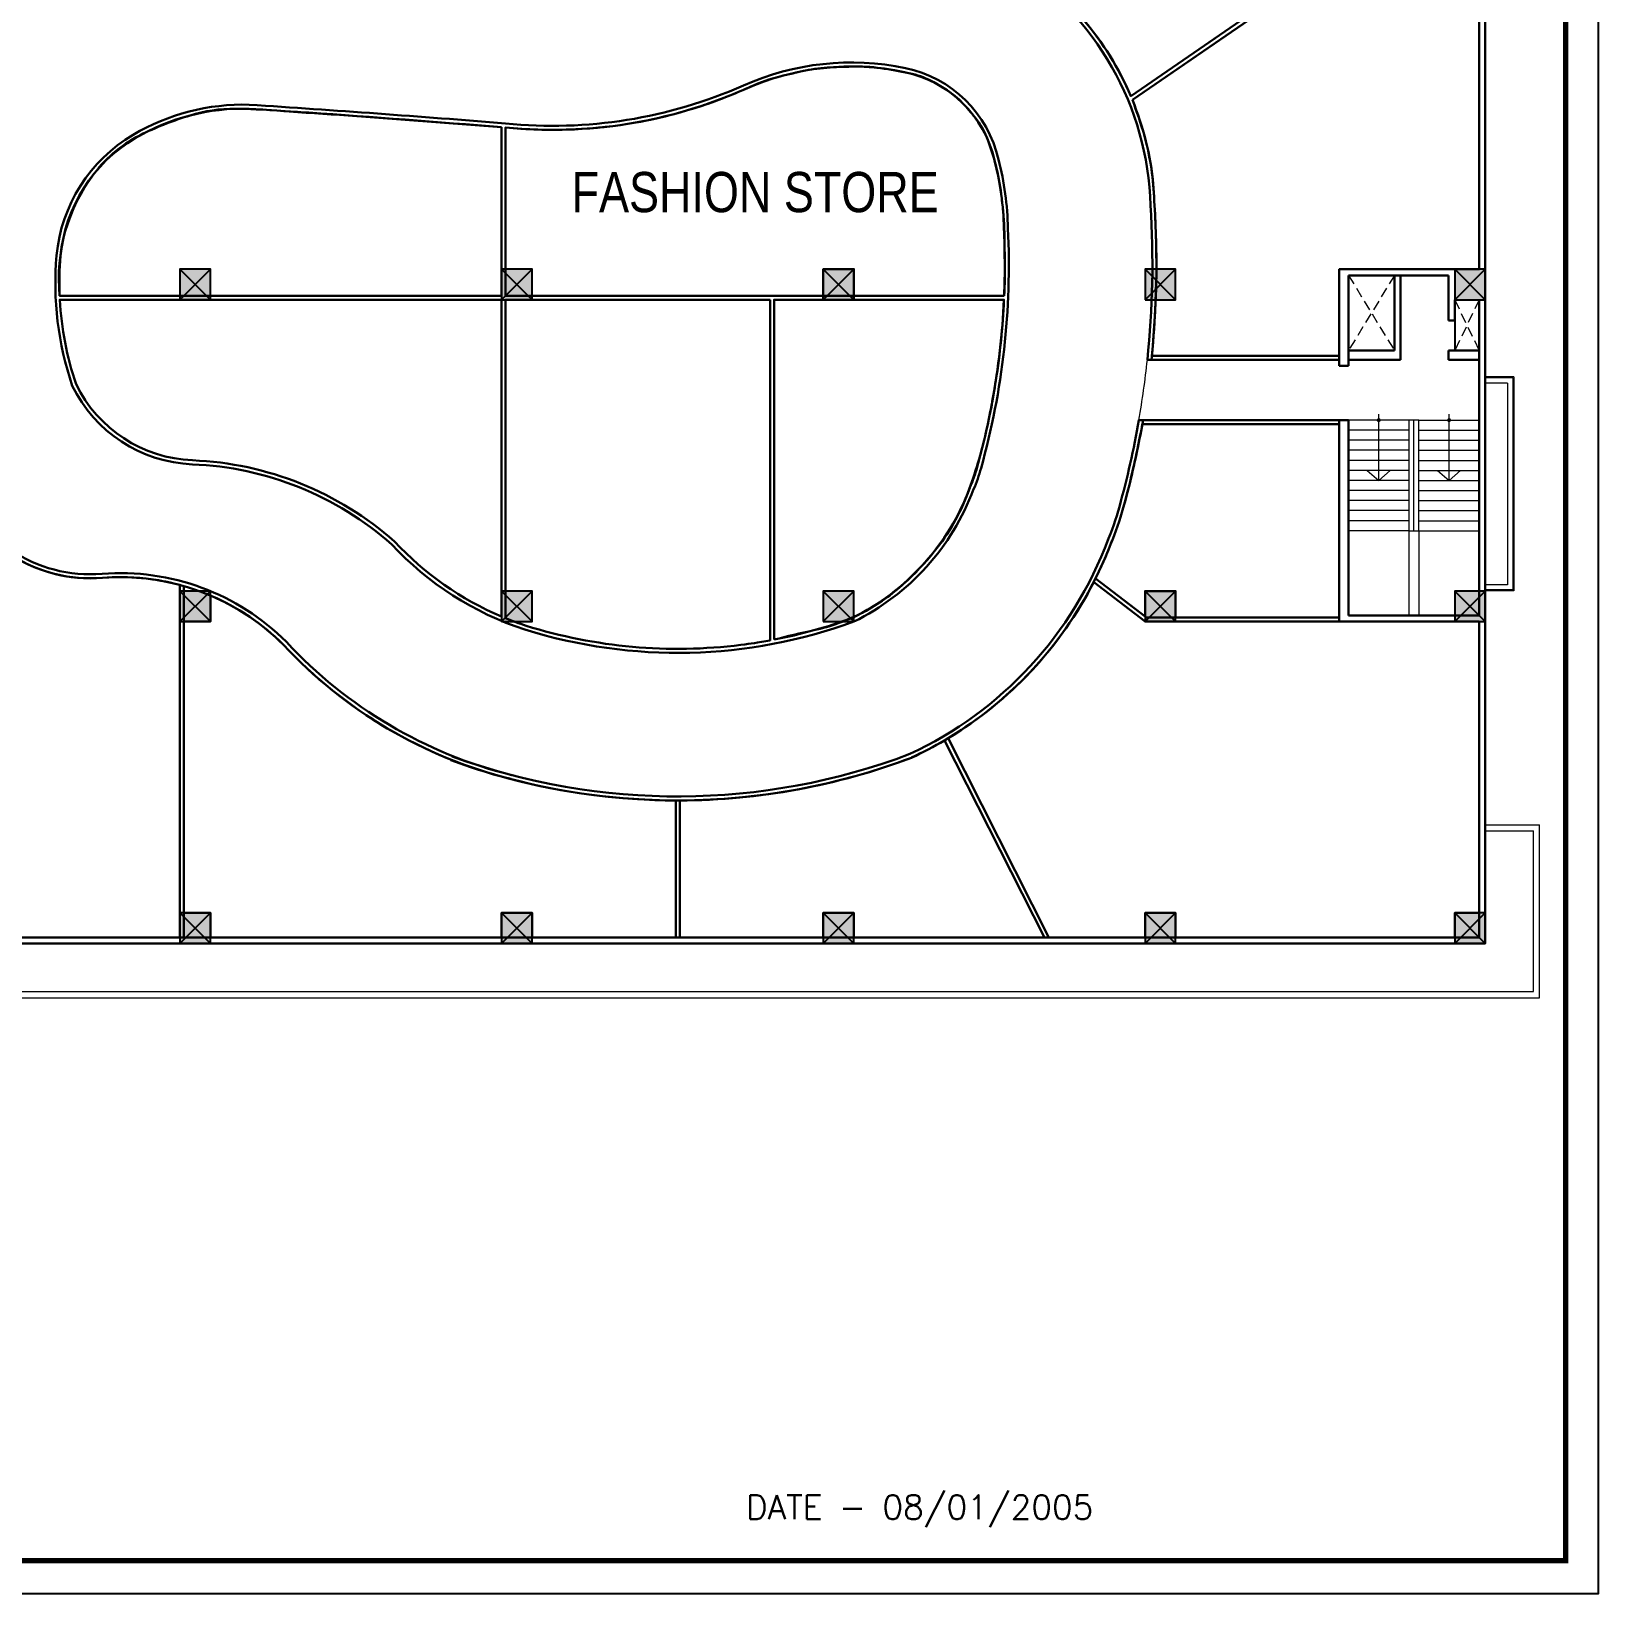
# Model space of a CAD drawing. Extents: x -14054 to 906348, y -36965 to 188562.
# Drawn here: x 500733 to 539703, y 60442 to 99286 of the extents above; entities that cross this region are included whole.
import ezdxf

# ---------------------------------------------------------------- set-up
doc = ezdxf.new("R2010")
doc.units = 0
doc.header["$LTSCALE"] = 1000
doc.header["$MEASUREMENT"] = 0
doc.linetypes.add('HIDDEN', pattern=[0.375, 0.25, -0.125])
for name, color, linetype in [('BOR', 5, 'CONTINUOUS'), ('COL', 5, 'CONTINUOUS'), ('DOOR', 6, 'CONTINUOUS'), ('SOLID', 252, 'CONTINUOUS')]:
    doc.layers.add(name, color=color, linetype=linetype)
for name, color, linetype, lineweight in [('HIDDEN', 7, 'HIDDEN', 15), ('STAIR', 4, 'CONTINUOUS', 15), ('TEXT', 3, 'CONTINUOUS', 15), ('WALL', 2, 'CONTINUOUS', 30), ('WIN', 6, 'CONTINUOUS', 9)]:
    doc.layers.add(name, color=color, linetype=linetype, lineweight=lineweight)
doc.styles.add('ROMAN', font='ROMANS')
doc.styles.add('SW1', font='arial.ttf')

# ---------------------------------------------------------------- blocks, each defined once
blk = doc.blocks.new('*U46')
at = {"layer": 'SOLID'}
for points in [[(504424.06, 92613.15), (505184.06, 92613.15), (505184.06, 93373.15), (504424.06, 93373.15)], [(512424.06, 92613.15), (513184.06, 92613.15), (513184.06, 93373.15), (512424.06, 93373.15)], [(520424.06, 92613.15), (521184.06, 92613.15), (521184.06, 93373.15), (520424.06, 93373.15)], [(528424.06, 92613.15), (529184.06, 92613.15), (529184.06, 93373.15), (528424.06, 93373.15)], [(536124.06, 92609.15), (536884.06, 92609.15), (536884.06, 93369.15), (536124.06, 93369.15)], [(504424.06, 84609.15), (505184.06, 84609.15), (505184.06, 85369.15), (504424.06, 85369.15)], [(512424.06, 84609.15), (513184.06, 84609.15), (513184.06, 85369.15), (512424.06, 85369.15)], [(520424.06, 84609.15), (521184.06, 84609.15), (521184.06, 85369.15), (520424.06, 85369.15)], [(528424.06, 84609.15), (529184.06, 84609.15), (529184.06, 85369.15), (528424.06, 85369.15)], [(536124.06, 84609.15), (536884.06, 84609.15), (536884.06, 85369.15), (536124.06, 85369.15)], [(504424.06, 76609.15), (505184.06, 76609.15), (505184.06, 77369.15), (504424.06, 77369.15)], [(512424.06, 76609.15), (513184.06, 76609.15), (513184.06, 77369.15), (512424.06, 77369.15)], [(520424.06, 76609.15), (521184.06, 76609.15), (521184.06, 77369.15), (520424.06, 77369.15)], [(528424.06, 76609.15), (529184.06, 76609.15), (529184.06, 77369.15), (528424.06, 77369.15)], [(536124.06, 76609.15), (536884.06, 76609.15), (536884.06, 77369.15), (536124.06, 77369.15)]]:
    blk.add_hatch(color=256, dxfattribs=at).paths.add_polyline_path(points)
at = {"layer": 'BOR', "color": 2, "ltscale": 140}
blk.add_lwpolyline([(432315.25, 139976.49), (432315.25, 60441.6), (539703.42, 60441.6), (539703.42, 139976.49)], close=True, dxfattribs=at)
at = {"layer": 'BOR', "ltscale": 140, "const_width": 136.54}
blk.add_lwpolyline([(538884.16, 61260.85), (433134.5, 61260.85), (433134.5, 139157.23), (538884.16, 139157.23)], close=True, dxfattribs=at)
at = {"layer": 'COL', "color": 7}
for p, q in [((505184.06, 93373.15), (504424.06, 92613.15)), ((504424.06, 93373.15), (505184.06, 92613.15)), ((513184.06, 93373.15), (512424.06, 92613.15)), ((512424.06, 93373.15), (513184.06, 92613.15)), ((521184.06, 93373.15), (520424.06, 92613.15)), ((520424.06, 93373.15), (521184.06, 92613.15)), ((529184.06, 93373.15), (528424.06, 92613.15)), ((528424.06, 93373.15), (529184.06, 92613.15)), ((536884.06, 93369.15), (536124.06, 92609.15)), ((536124.06, 93369.15), (536884.06, 92609.15)), ((536884.06, 93369.15), (536124.06, 92609.15)), ((536124.06, 93369.15), (536884.06, 92609.15)), ((505184.06, 85369.15), (504424.06, 84609.15)), ((504424.06, 85369.15), (505184.06, 84609.15)), ((513184.06, 85369.15), (512424.06, 84609.15)), ((512424.06, 85369.15), (513184.06, 84609.15)), ((521184.06, 85369.15), (520424.06, 84609.15)), ((520424.06, 85369.15), (521184.06, 84609.15)), ((529184.06, 85369.15), (528424.06, 84609.15)), ((528424.06, 85369.15), (529184.06, 84609.15)), ((536884.06, 85369.15), (536124.06, 84609.15)), ((536124.06, 85369.15), (536884.06, 84609.15)), ((505184.06, 77369.15), (504424.06, 76609.15)), ((504424.06, 77369.15), (505184.06, 76609.15)), ((513184.06, 77369.15), (512424.06, 76609.15)), ((512424.06, 77369.15), (513184.06, 76609.15)), ((521184.06, 77369.15), (520424.06, 76609.15)), ((520424.06, 77369.15), (521184.06, 76609.15)), ((529184.06, 77369.15), (528424.06, 76609.15)), ((528424.06, 77369.15), (529184.06, 76609.15)), ((536884.06, 77369.15), (536124.06, 76609.15)), ((536124.06, 77369.15), (536884.06, 76609.15))]:
    blk.add_line(p, q, dxfattribs=at)
at = {"layer": 'COL'}
for points in [[(504424.06, 92613.15), (505184.06, 92613.15), (505184.06, 93373.15), (504424.06, 93373.15)], [(512424.06, 92613.15), (513184.06, 92613.15), (513184.06, 93373.15), (512424.06, 93373.15)], [(520424.06, 92613.15), (521184.06, 92613.15), (521184.06, 93373.15), (520424.06, 93373.15)], [(521184.06, 93373.15), (521184.06, 92613.15), (520424.06, 92613.15), (520424.06, 93373.15)], [(528424.06, 92613.15), (529184.06, 92613.15), (529184.06, 93373.15), (528424.06, 93373.15)], [(536124.06, 92609.15), (536884.06, 92609.15), (536884.06, 93369.15), (536124.06, 93369.15)], [(504424.06, 84609.15), (505184.06, 84609.15), (505184.06, 85369.15), (504424.06, 85369.15)], [(512424.06, 84609.15), (513184.06, 84609.15), (513184.06, 85369.15), (512424.06, 85369.15)], [(520424.06, 84609.15), (521184.06, 84609.15), (521184.06, 85369.15), (520424.06, 85369.15)], [(528424.06, 84609.15), (529184.06, 84609.15), (529184.06, 85369.15), (528424.06, 85369.15)], [(536124.06, 84609.15), (536884.06, 84609.15), (536884.06, 85369.15), (536124.06, 85369.15)], [(504424.06, 76609.15), (505184.06, 76609.15), (505184.06, 77369.15), (504424.06, 77369.15)], [(512424.06, 76609.15), (513184.06, 76609.15), (513184.06, 77369.15), (512424.06, 77369.15)], [(520424.06, 76609.15), (521184.06, 76609.15), (521184.06, 77369.15), (520424.06, 77369.15)], [(528424.06, 76609.15), (529184.06, 76609.15), (529184.06, 77369.15), (528424.06, 77369.15)], [(536124.06, 76609.15), (536884.06, 76609.15), (536884.06, 77369.15), (536124.06, 77369.15)]]:
    blk.add_lwpolyline(points, close=True, dxfattribs=at)
at = {"layer": 'DOOR', "linetype": 'Continuous'}
blk.add_line((536123.97, 92099.15), (536123.97, 91349.15), dxfattribs=at)
at = {"layer": 'HIDDEN'}
for p, q in [((533483.97, 93219.38), (534623.97, 91349.15)), ((534623.97, 93219.38), (533483.98, 91349.15)), ((536733.97, 92609.15), (536123.97, 91349.15)), ((536124.06, 92609.15), (536733.98, 91349.15))]:
    blk.add_line(p, q, dxfattribs=at)
at = {"layer": 'STAIR', "linetype": 'Continuous'}
for p, q in [((534234.02, 88119.15), (534234.02, 89769.15)), ((535983.99, 88119.15), (535983.99, 89769.15))]:
    blk.add_line(p, q, dxfattribs=at)
at = {"layer": 'STAIR'}
for p, q in [((534984.02, 89619.15), (533484.02, 89619.15)), ((534984.02, 89369.15), (533484.02, 89369.15)), ((535233.99, 89619.15), (536733.99, 89619.15)), ((535233.99, 89369.15), (536733.99, 89369.15)), ((534984.02, 89119.15), (533484.02, 89119.15)), ((534984.02, 88869.15), (533484.02, 88869.15)), ((535233.99, 89119.15), (536733.99, 89119.15)), ((535233.99, 88869.15), (536733.99, 88869.15)), ((534984.02, 88619.15), (533484.02, 88619.15)), ((535233.99, 88619.15), (536733.99, 88619.15)), ((534984.02, 88369.15), (533484.02, 88369.15)), ((534984.02, 88119.15), (533484.02, 88119.15)), ((535233.99, 88369.15), (536733.99, 88369.15)), ((535234, 88119.15), (536734, 88119.15)), ((534984.01, 87869.15), (533484.01, 87869.15)), ((535234, 87869.15), (536734, 87869.15)), ((534984.01, 87619.15), (533484.01, 87619.15)), ((534984.01, 87369.15), (533484.01, 87369.15)), ((535234, 87619.15), (536734, 87619.15)), ((535234, 87369.15), (536734, 87369.15)), ((534984.01, 87119.15), (533484.01, 87119.15)), ((535234, 87119.15), (536734, 87119.15)), ((534984.01, 86869.15), (533484.01, 86869.15)), ((534984.01, 86869.15), (534984.01, 84759.15)), ((535234, 86869.15), (536734, 86869.15)), ((535234, 86869.15), (535234, 84759.15))]:
    blk.add_line(p, q, dxfattribs=at)
at = {"layer": 'STAIR', "color": 3}
blk.add_line((535109.01, 86869.15), (535109.01, 89619.15), dxfattribs=at)
at = {"layer": 'STAIR', "linetype": 'Continuous', "const_width": 50}
for points in [[(534234.02, 89644.15, 1), (534234.02, 89594.15, 1)], [(535983.99, 89644.15, 1), (535983.99, 89594.15, 1)]]:
    blk.add_lwpolyline(points, format="xyb", close=True, dxfattribs=at)
at = {"layer": 'STAIR', "color": 3}
blk.add_lwpolyline([(535233.99, 89619.15), (534984, 89619.15), (534983.99, 89619.15), (534984, 86869.15), (534984.01, 86869.15), (535234, 86869.15)], close=True, dxfattribs=at)
at = {"layer": 'STAIR', "linetype": 'Continuous'}
for points in [[(533946.34, 88369.15), (534234.02, 88119.15), (534521.71, 88369.15)], [(535696.31, 88369.15), (535983.99, 88119.15), (536271.67, 88369.15)]]:
    blk.add_lwpolyline(points, dxfattribs=at)
at = {"layer": 'WALL', "color": 2, "ltscale": 140}
for p, q in [((536884.06, 76609.15), (536884.06, 106349.66)), ((536734.06, 93369.15), (536734.06, 100609.15)), ((536734.06, 84759.15), (536734.06, 92609.15)), ((536734.06, 76759.15), (536734.06, 84609.15))]:
    blk.add_line(p, q, dxfattribs=at)
at = {"layer": 'WALL'}
for p, q in [((532504.06, 100730.59), (528070.22, 97675.85)), ((532504.06, 100609.15), (528109.57, 97581.53)), ((507524.06, 97269.65), (507633.15, 97266.31)), ((512424.06, 92713.15), (512424.06, 96904.53)), ((512524.06, 92713.15), (512524.06, 96896.54)), ((501435.72, 92713.15), (512424.06, 92713.15)), ((501440.39, 92613.15), (512424.06, 92613.15)), ((512424.06, 84736.49), (512424.06, 92613.15)), ((512524.06, 92713.15), (524921.09, 92713.15)), ((512524.06, 84695), (512524.06, 92613.15)), ((512524.06, 92613.15), (519101.23, 92613.15)), ((519101.23, 92613.15), (519101.23, 84143.64)), ((519201.23, 92613.15), (519201.23, 84162.52)), ((519201.23, 92613.15), (524916.73, 92613.15)), ((533253.99, 91219.15), (528593.04, 91219.15)), ((533253.99, 91119.15), (528482.18, 91119.15)), ((533484.02, 90969.15), (533253.98, 90969.15)), ((533484.02, 91119.15), (533483.98, 91119.15)), ((524628.48, 90091.66), (524610.17, 89993.29)), ((533253.99, 89619.15), (528272.19, 89619.15)), ((533253.99, 89519.15), (528356.09, 89519.15)), ((533484.02, 89619.15), (533253.99, 89619.15)), ((533253.99, 89619.15), (533253.99, 84609.15)), ((504424.06, 76759.15), (504424.06, 85521.73)), ((504524.06, 76759.15), (504524.06, 85494.09)), ((528424.06, 84609.15), (527149.53, 85594.23)), ((528458.2, 84709.15), (527195.4, 85685.16)), ((536734.06, 84609.15), (528424.06, 84609.15)), ((533253.99, 84709.15), (528458.2, 84709.15)), ((533484.01, 84759.15), (536734.06, 84759.15)), ((518372.85, 84030.98), (518472.85, 84043.88)), ((518790.85, 84090.32), (518890.85, 84106.63)), ((525921.62, 76759.15), (523438.93, 81658.06)), ((526033.73, 76759.15), (523525.07, 81709.3)), ((516754.06, 76759.15), (516754.06, 80163.42)), ((516854.06, 76759.15), (516854.06, 80163.42)), ((536734.06, 76759.15), (496478.93, 76759.15)), ((536884.06, 76609.15), (496574.06, 76609.15))]:
    blk.add_line(p, q, dxfattribs=at)
at = {"layer": 'WALL', "linetype": 'Continuous'}
for p, q in [((533253.97, 93369.15), (533253.98, 90969.15)), ((533253.97, 93369.15), (536734.06, 93369.15)), ((533483.97, 93219.38), (533483.98, 90969.15)), ((533483.97, 93219.15), (535973.97, 93219.15)), ((533483.97, 93219.15), (533483.98, 91349.15)), ((534623.97, 93219.15), (534623.97, 91349.15)), ((534773.97, 93219.38), (534773.97, 91119.15)), ((535973.97, 93219.37), (535973.97, 92098.93)), ((536884.06, 93369.15), (536884.06, 92431.02)), ((536124.06, 92608.93), (536123.97, 92098.93)), ((536733.97, 92609.15), (536733.98, 91119.15)), ((535973.97, 92098.93), (536123.97, 92098.93)), ((533483.98, 91349.15), (534623.97, 91349.15)), ((535973.97, 91349.15), (536733.98, 91349.15)), ((535973.97, 91349.15), (535973.97, 91119.15)), ((536883.98, 91531.02), (536883.98, 90692.66)), ((533483.98, 91119.15), (534773.97, 91119.15)), ((535973.97, 91119.15), (536733.98, 91119.15)), ((533483.99, 89619.15), (533484.01, 84759.15))]:
    blk.add_line(p, q, dxfattribs=at)
at = {"layer": 'WALL'}
for points in [[(532504.06, 107540.7), (529234.9, 108546.8), (529055.47, 107963.79), (528425.35, 108157.72), (525254.93, 101009.44, -0.15071821), (528070.22, 97675.85), (532504.06, 100730.59)], [(512424.06, 92613.15), (501440.39, 92613.15, 0.06846989), (501843.46, 90513.86, 0.2758619), (504741.73, 88620.18, -0.17261661), (509761.99, 86601.75, 0.10585112), (512424.06, 84736.49)], [(519101.23, 92613.15), (512524.06, 92613.15), (512524.06, 84695, 0.0174505), (513032.66, 84508.52, 0.10715776), (518372.85, 84030.98), (518472.85, 84043.88, 0.00635045), (518790.85, 84090.32), (518890.85, 84106.63, 0.00422101), (519101.23, 84143.64)], [(533253.99, 89519.15), (528356.09, 89519.15, -0.02361568), (527883.23, 87441.19, -0.03163536), (527567.13, 86530.87, -0.02389516), (527195.4, 85685.16), (528424.06, 84735.54), (528424.06, 85369.15), (529184.06, 85369.15), (529184.06, 84709.15), (533253.99, 84709.15)], [(504424.06, 85521.73, 0.0849888), (502499.08, 85697.49, -0.32569279), (498797.92, 87972.8), (496565.78, 85369.15), (497194.06, 85369.15), (497194.06, 84609.15), (496434.06, 84609.15), (496434.06, 85215.51), (492243.37, 80327.36), (496424.06, 76805.38), (496424.06, 77369.15), (497184.06, 77369.15), (497184.06, 76759.15), (504424.06, 76759.15)], [(536734.06, 84609.15), (528424.06, 84609.15), (527149.53, 85594.23, -0.14004643), (523525.07, 81709.3), (526033.73, 76759.15), (528424.06, 76759.15), (528424.06, 77369.15), (529184.06, 77369.15), (529184.06, 76759.15), (536124.06, 76759.15), (536124.06, 77369.15), (536734.06, 77369.15)], [(507001.39, 84034.27, 0.0965985), (505184.06, 85260.7), (505184.06, 84609.15), (504524.06, 84609.15), (504524.06, 77369.15), (505184.06, 77369.15), (505184.06, 76759.15), (512424.06, 76759.15), (512424.06, 77369.15), (513184.06, 77369.15), (513184.06, 76759.15), (516754.06, 76759.15), (516754.06, 80163.42, -0.06362802), (512626.5, 80703.59, -0.14467149)], [(523438.93, 81658.06, -0.02401729), (522616.81, 81226.5, -0.08993065), (516854.06, 80163.42), (516854.06, 76759.15), (520424.06, 76759.15), (520424.06, 77369.15), (521184.06, 77369.15), (521184.06, 76759.15), (525921.62, 76759.15)]]:
    blk.add_lwpolyline(points, format="xyb", close=True, dxfattribs=at)
for points in [[(528109.57, 97581.53), (532504.06, 100609.15), (536734.06, 100609.15), (536734.06, 93369.15), (533253.97, 93369.15), (533253.97, 91219.15), (528593.04, 91219.15, 0.02943525), (528703.51, 93872.28, 0.01703027), (528614.65, 95602.95, 0.05065071), (528408.84, 96693.2, 0.01858445), (528109.57, 97581.53, -1.44816824)], [(524921.09, 92713.15), (512524.06, 92713.15), (512524.06, 96896.54, 0.03427102), (514132.68, 96844.95, 0.02402435), (515257.56, 96940.23, 0.02676316), (516493.3, 97172.82, 0.01951663), (517375.2, 97425.07, 0.01642921), (518100.51, 97690.22, 0.00951792), (518619.87, 97911.25, -0.04313182), (519350.43, 98165.72, -0.01156159), (519981.3, 98310.68, -0.03724924), (520597.29, 98390.13, -0.01025368), (521210.3, 98410.55, -0.0418526), (521948.9, 98358.12, -0.01616811), (522635.45, 98228.33, -0.07645283), (523169.43, 98020.11, -0.00662813), (523502.38, 97821.58, -0.06997335), (523886.81, 97503.89, -0.01439796), (524198.66, 97142.28, -0.08404303), (524523.89, 96567.83, -0.02388066), (524711.08, 95962.08, -0.03228973), (524848.74, 95236.16, -0.00788191), (524894.78, 94807.93, -0.0243992), (524930.74, 93962.97, 0.01036293), (524936.75, 93547.4, -0.02699013), (524921.09, 92713.15, -1.77040099)], [(512424.06, 96904.53), (512424.06, 92713.15), (501435.72, 92713.15, -0.18986591), (502295.34, 95751.36, -0.11936927), (503516.04, 96742.91, -0.03656367), (504679.61, 97196.2, -0.07716507), (505808.68, 97360.33, -0.01662371), (506834.91, 97316.27, 0.00437907), (508500.79, 97203.82), (512424.06, 96904.53)], [(519201.23, 84162.52), (519201.23, 92613.15), (524916.73, 92613.15, -0.02682763), (524715.58, 90606.94, -0.01881669), (524446.74, 89218, -0.03587517), (523981.85, 87718.04, -0.08378864), (523116.21, 86272.13, -0.02974935), (522434.78, 85563.92, -0.06493248), (521417.38, 84844.45, -0.06756363), (520186.29, 84393.8, 0.00731765), (519201.23, 84162.52, -2.49987063)]]:
    blk.add_lwpolyline(points, format="xyb", dxfattribs=at)
blk.add_lwpolyline([(520424.06, 93373.15), (521184.06, 93373.15), (521184.06, 92613.15), (520424.06, 92613.15)], close=True, dxfattribs=at)
blk.add_lwpolyline([(524921.09, 92713.15), (512524.06, 92713.15)], dxfattribs=at)
for centre, radius, start, end in [((521258.69, 94778.94), 7301.97, 1.39585, 58.037256), ((521258.69, 94778.94), 7401.97, 23.039849, 58.106269), ((521120.01, 91909.69), 6601.49, 78.239684, 113.96706), ((521120.01, 91909.69), 6501.49, 78.239684, 113.96706), ((521854.06, 95435.58), 2900, 12.754043, 78.239684), ((521854.06, 95435.58), 3000, 12.784427, 78.239684), ((513704.27, 108591.5), 11654.36, 264.187795, 293.96706), ((513704.27, 108591.5), 11754.36, 264.237411, 293.96706), ((505998.14, 92091.49), 5372.24, 88.356819, 120.608887), ((479260.11, -315397.94), 413734.36, 85.3884828, 86.273237), ((521258.69, 94778.94), 7401.97, 13.848209, 22.248719), ((505998.14, 92091.49), 5272.24, 88.356819, 120.608887), ((479260.11, -315397.94), 413634.36, 86.0818831, 86.273237), ((467349.01, -468100.09), 566799.77, 85.4387066, 85.9243828), ((505255.52, 93346.75), 3913.77, 120.608887, 174.583575), ((505255.52, 93346.75), 3813.77, 120.608887, 174.583575), ((521258.69, 94778.94), 7401.97, 1.411859, 13.848209), ((517633.68, 94243.96), 7282.96, 1.104669, 14.555519), ((517633.68, 94243.96), 7382.96, 1.104669, 14.555519), ((506134.18, 93483.1), 22472.69, 353.961769, 3.754809), ((506134.18, 93483.1), 22572.69, 353.988618, 3.754809), ((506134.18, 93483.1), 18902.69, 344.474639, 2.738705), ((506134.18, 93483.1), 18802.69, 357.653152, 2.738705), ((509271, 93028.33), 7941.61, 175.031168, 198.74845), ((509271, 93028.33), 7841.61, 175.031168, 182.303511), ((509271, 93028.33), 7841.61, 183.034973, 198.702663), ((506134.18, 93483.1), 18802.69, 349.608678, 357.34814), ((504878.15, 91993.7), 3476.28, 205.890323, 267.684423), ((504878.15, 91993.7), 3376.28, 205.995793, 267.684423), ((506134.18, 93483.1), 18802.69, 344.474639, 349.303792), ((506134.18, 93483.1), 22472.69, 344.474639, 350.099381), ((506134.18, 93483.1), 22572.69, 344.474639, 350.143681), ((504415.68, 80556.79), 7969.98, 48.509663, 87.684423), ((504415.68, 80556.79), 8069.98, 48.509663, 87.684423), ((502209.75, 89374.77), 3688.64, 198.811668, 274.498698), ((502209.75, 89374.77), 3588.64, 198.811668, 274.498698), ((520538.55, 89481.55), 3852.82, 336.436024, 344.474639), ((520538.55, 89481.55), 3952.82, 336.436024, 344.474639), ((518538.25, 89994.97), 5900.61, 296.162787, 339.579552), ((518538.25, 89994.97), 6000.61, 296.162787, 339.579552), ((520538.55, 89481.55), 7522.82, 337.214927, 344.474639), ((520538.55, 89481.55), 7622.82, 337.22677, 344.474639), ((515449.06, 91885.96), 7863.1, 222.897061, 251.869419), ((515449.06, 91885.96), 7763.1, 222.897061, 247.066351), ((518538.25, 89994.97), 9570.61, 294.966996, 339.579552), ((518538.25, 89994.97), 9670.61, 294.966996, 339.579552), ((502948.29, 79988.06), 5827.08, 44.933574, 94.498698), ((502948.29, 79988.06), 5727.08, 44.933574, 94.498698), ((515449.06, 91885.96), 7763.1, 247.865417, 251.864371), ((516804.06, 96585.39), 12752.04, 252.654235, 290.088692), ((516804.06, 96585.39), 12652.04, 280.921821, 290.088692), ((516804.06, 96585.39), 12652.04, 252.65734, 277.122731), ((515449.06, 91885.96), 11533.1, 222.897061, 255.962686), ((515449.06, 91885.96), 11433.1, 222.897061, 255.962686), ((516804.06, 96585.39), 12652.04, 277.579343, 279.03474), ((516804.06, 96585.39), 12652.04, 279.493584, 280.460962), ((516804.06, 96585.39), 16422.04, 249.911308, 290.716807), ((516804.06, 96585.39), 16322.04, 249.911308, 290.716807)]:
    blk.add_arc(centre, radius, start, end, dxfattribs=at)
at = {"layer": 'WIN'}
for p, q in [((537565.47, 90667.66), (536884, 90667.66)), ((537439.81, 90542), (536884, 90542)), ((537590.47, 90692.66), (536884.06, 90692.66)), ((537439.81, 90542), (537439.81, 85523.32)), ((537565.47, 90667.66), (537565.47, 85397.66)), ((537590.47, 90692.66), (537590.47, 85372.66)), ((537439.81, 85523.32), (536884, 85523.32)), ((537565.47, 85397.66), (536884, 85397.66)), ((537590.47, 85372.66), (536884.06, 85372.66)), ((536884.06, 79558.9), (538234.06, 79558.9)), ((538234.06, 75259.15), (538234.06, 79558.9)), ((536884.06, 79408.9), (538084.06, 79408.9)), ((538084.06, 75409.15), (538084.06, 79408.9)), ((496424.06, 75259.15), (538234.06, 75259.15)), ((496574.06, 75409.15), (538084.06, 75409.15))]:
    blk.add_line(p, q, dxfattribs=at)
blk.add_arc((506134.18, 93483.1), 22472.69, 350.099381, 353.961769, dxfattribs=at)
at = {"layer": 'BOR', "color": 3, "ltscale": 140, "style": 'SW1', "width": 0.8}
blk.add_text('FASHION STORE', height=1000, dxfattribs=at).set_placement((514166.41, 94790.05))
at = {"layer": 'BOR', "color": 3, "ltscale": 140, "style": 'ROMAN'}
blk.add_text('DATE - 08/01/2005', height=600, dxfattribs=at).set_placement((518500.24, 62292.1))

msp = doc.modelspace()

# ---------------------------------------------------------------- block references
at = {"layer": 'TEXT'}
msp.add_blockref('*U46', (0, 0), dxfattribs=at)

doc.saveas('drawing.dxf')
